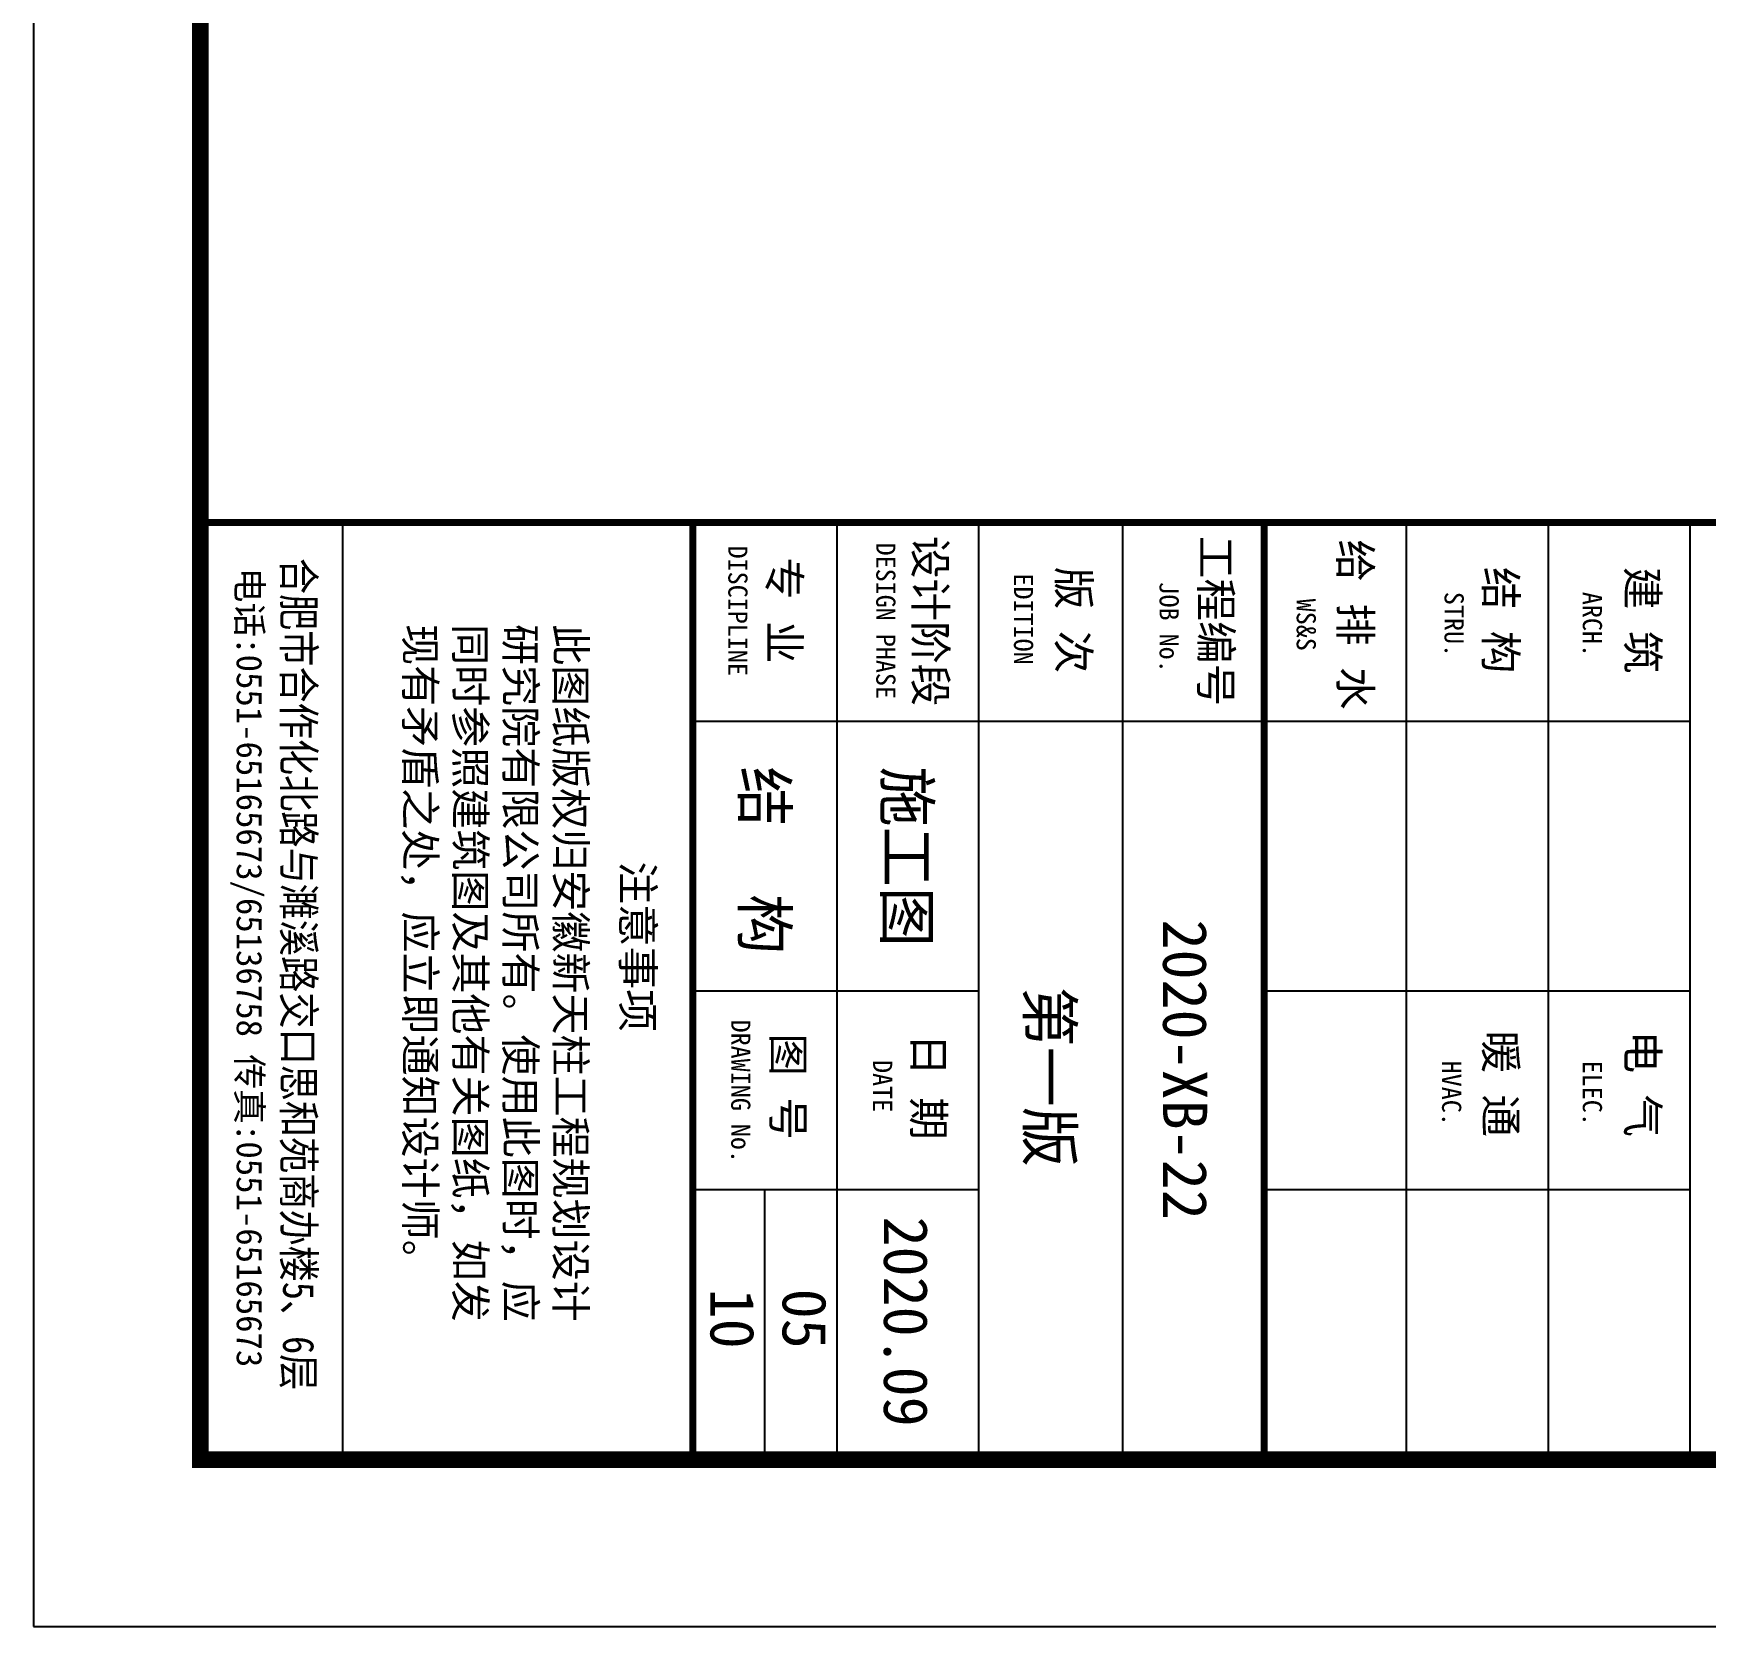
# Model space of a CAD drawing. Extents: x 31695611 to 39053694, y -59225 to 904195.
# Drawn here: x 38600416 to 38620448, y 755595 to 774679 of the extents above; entities that cross this region are included whole.
import ezdxf

# ---------------------------------------------------------------- set-up
doc = ezdxf.new("R2010")
doc.units = 0
doc.header["$LTSCALE"] = 1000
doc.header["$MEASUREMENT"] = 0
doc.layers.get('0').update_dxf_attribs({"linetype": 'CONTINUOUS'})
for name, color, linetype in [('46', 7, 'CONTINUOUS'), ('PUB_TEXT', 7, 'CONTINUOUS'), ('PUB_TITLE', 4, 'CONTINUOUS')]:
    doc.layers.add(name, color=color, linetype=linetype)
doc.styles.add('-黑体', font='simhei.ttf')
doc.styles.add('TQ', font='')
doc.styles.get('TQ').set_extended_font_data('SimSun')

# ---------------------------------------------------------------- blocks, each defined once
blk = doc.blocks.new('LY')
at = {"layer": 'PUB_TEXT', "insert": (-5884, 1715), "char_height": 212, "width": 5144.75, "attachment_point": 1, "style": 'TQ'}
blk.add_mtext('\\pt576;此图纸版权归安徽新天柱工程规划设计研究院有限公司所有。使用此图时，应同时参照建筑图及其他有关图纸，如发现有矛盾之处，应立即通知设计师。', dxfattribs=at)
blk = doc.blocks.new('TK')
at = {"layer": 'PUB_TEXT'}
for p, q in [((31014342, -92688), (31014342, -92201)), ((31014345, -92688), (31013564, -92688))]:
    blk.add_line(p, q, dxfattribs=at)
at = {"layer": 'PUB_TITLE'}
for p, q in [((31008732, -83766), (31014342, -83766)), ((31009922, -86316), (31009922, -83766)), ((31011537, -86316), (31011537, -83766)), ((31012727, -86316), (31012727, -83766)), ((31008732, -84616), (31014342, -84616)), ((31008732, -85466), (31014342, -85466)), ((31008732, -86316), (31014342, -86316)), ((31009922, -89738), (31009922, -86316)), ((31008732, -87166), (31014342, -87166)), ((31008732, -88027), (31014342, -88027)), ((31011537, -89738), (31011537, -88027)), ((31012727, -89738), (31012727, -88027)), ((31008732, -88877), (31014359, -88877)), ((31014342, -89308), (31012727, -89308)), ((31008732, -91838), (31014342, -91838))]:
    blk.add_line(p, q, dxfattribs=at)
at = {"layer": 'PUB_TITLE', "const_width": 42.5}
for points in [[(31008732, -52688), (31008732, -92688)], [(31008732, -86316), (31014342, -86316)], [(31008732, -89738), (31014315, -89738)]]:
    blk.add_lwpolyline(points, dxfattribs=at)
at = {"layer": 'PUB_TEXT', "xscale": 0.8500000014901161, "yscale": 0.8500000014901161, "zscale": 0.8500000014901161}
blk.add_blockref('LY', (31014342, -91838), dxfattribs=at)
at = {"layer": '46', "linetype": 'CONTINUOUS', "style": '-黑体'}
for s, height, p in [('2020-XB-22', 264.3, (31011110, -86922)), ('第一版', 264.3, (31011511, -87734)), ('施工图', 264.3, (31010193, -88588)), ('2020.09', 264.3, (31012889, -88594)), ('结', 264, (31010193, -89441)), ('构', 264, (31010957, -89441)), ('10', 264.3, (31013321, -89633))]:
    blk.add_text(s, height=height, dxfattribs=at).set_placement(p)
at = {"layer": 'PUB_TEXT', "style": 'TQ'}
for s, height, p in [(' 工程编号', 187, (31008685, -86699)), ('      JOB No.', 114.75, (31008617, -86943)), ('  版 次', 187, (31008743, -87551)), ('     EDITION', 114.75, (31008647, -87815)), (' 设计阶段', 187, (31008685, -88409)), ('日 期', 187, (31011792, -88419)), ('     DESIGN PHASE', 114.75, (31008462, -88640)), ('         DATE', 114.75, (31011249, -88659)), ('  专 业', 187, (31008685, -89285)), ('图 号', 187, (31011792, -89261)), ('     DISCIPLINE', 114.75, (31008480, -89526)), ('     DRAWING No.', 114.75, (31011319, -89509)), ('注意事项', 187, (31010762, -90162)), ('电话:0551-65165673/65136758 传真:0551-65165673', 153, (31009002, -92471))]:
    blk.add_text(s, height=height, dxfattribs=at).set_placement(p)
at = {"layer": 'PUB_TEXT', "style": 'TQ', "width": 0.85}
blk.add_text('合肥市合作化北路与濉溪路交口思和苑商办楼5、6层 ', height=187, dxfattribs=at).set_placement((31008944, -92193))
at = {"layer": 'PUB_TEXT', "attachment_point": 1, "style": 'TQ'}
for s, insert, char_height, width in [('建 筑', (31008998, -83956), 187, 2006), ('电 气', (31011775, -83956), 187, 2006), ('   ARCH.', (31008913, -84293), 114.8, 2399.55), ('   ELEC.', (31011721, -84293), 114.8, 2399.55), ('结 构', (31008998, -84806), 187, 2006), ('暖 通', (31011775, -84806), 187, 2006), ('   STRU.', (31008913, -85121), 114.8, 2399.55), ('   HVAC.', (31011721, -85136), 114.8, 2399.55), ('给 排 水', (31008833, -85677), 187, 2223.6), ('   WS&S', (31008954, -86007), 114.8, 2441.2)]:
    blk.add_mtext(s, dxfattribs=dict(at, insert=insert, char_height=char_height, width=width))

msp = doc.modelspace()

# ---------------------------------------------------------------- linework, layer by layer
at = {"layer": 'PUB_TITLE'}
msp.add_lwpolyline([(38600416.2, 755595.5), (38684416.2, 755595.5), (38684416.2, 904195.5), (38600416.2, 904195.5)], close=True, dxfattribs=at)
at = {"layer": 'PUB_TITLE', "const_width": 200}
msp.add_lwpolyline([(38602416.2, 757595.5), (38682416.2, 757595.5), (38682416.2, 899195.5), (38602416.2, 899195.5)], close=True, dxfattribs=at)

# ---------------------------------------------------------------- block references
at = {"xscale": 2, "yscale": 2, "zscale": 2, "rotation": 270}
msp.add_blockref('TK', (38787793.1, 62786284.7), dxfattribs=at)
msp.add_blockref('TK', (38787793.1, 62786284.7), dxfattribs=at)

# ---------------------------------------------------------------- texts
at = {"layer": '46', "linetype": 'CONTINUOUS', "style": '-黑体'}
msp.add_text('05', height=528.65, rotation=270, dxfattribs=at).set_placement((38609391.1, 759642.7))

doc.saveas('drawing.dxf')
